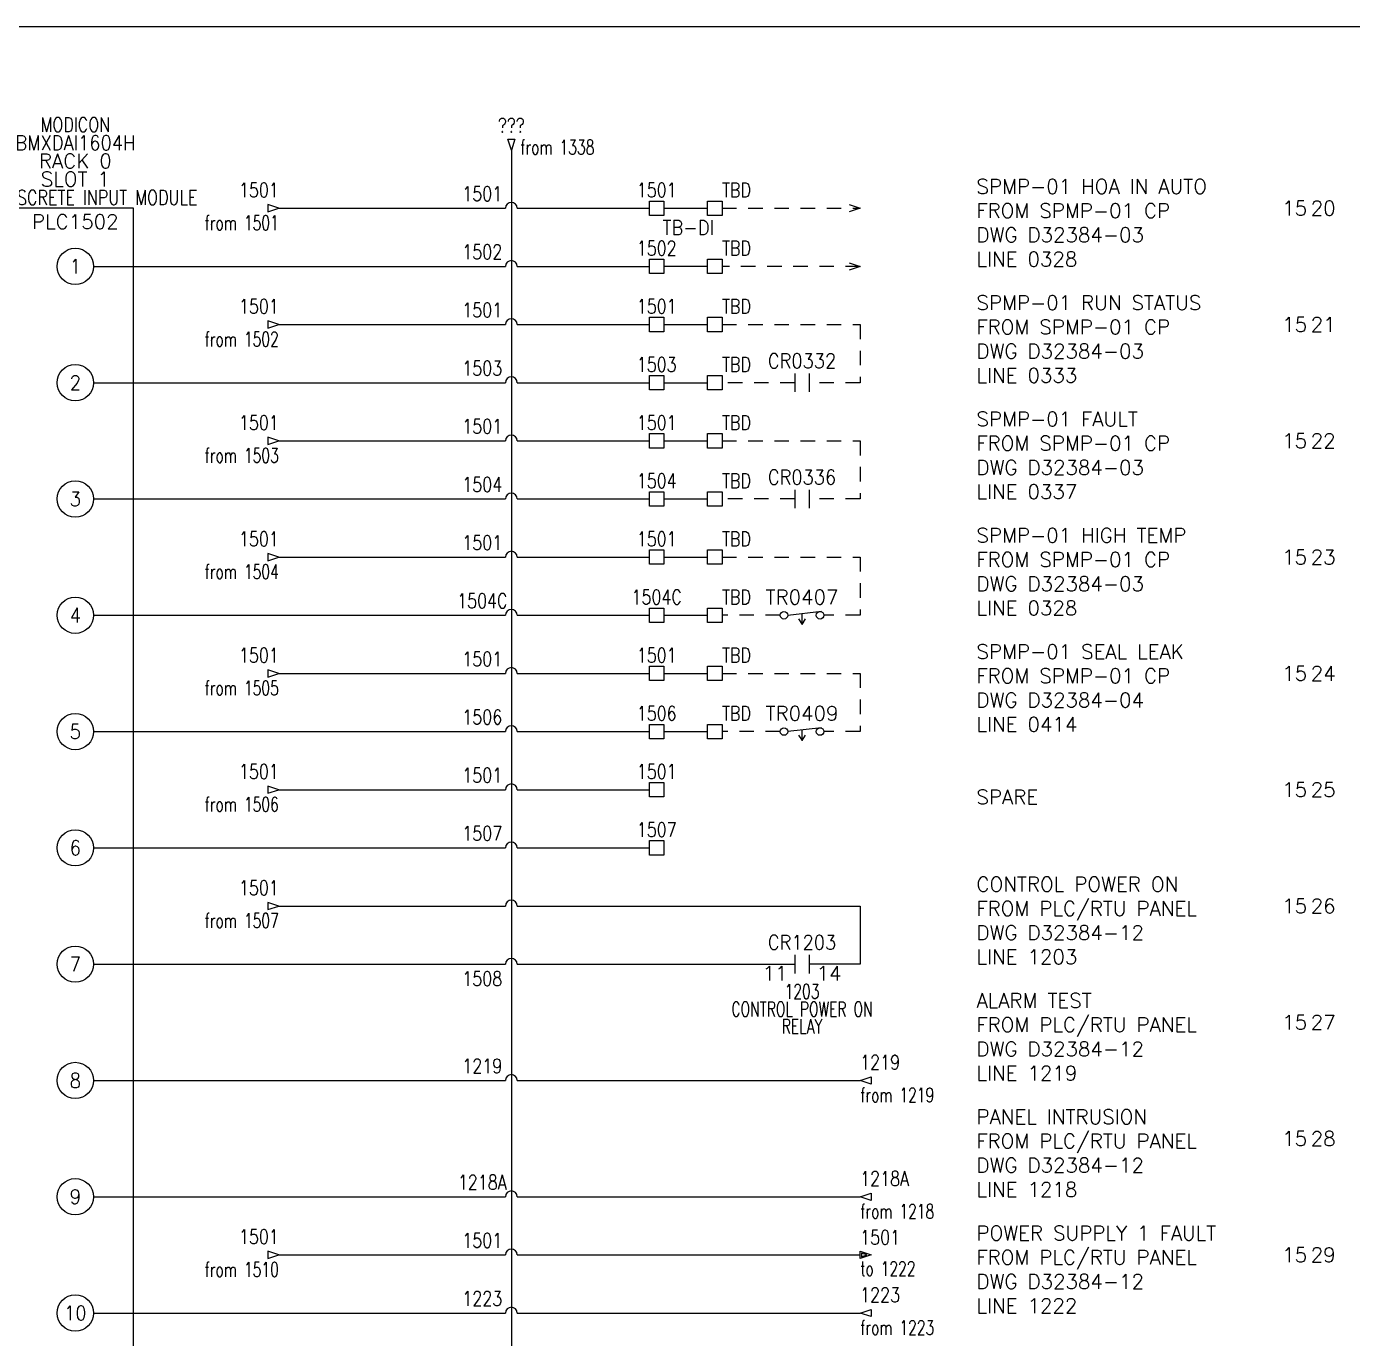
# Model space of a CAD drawing. Header units: inches. Extents: x 0 to 33.9, y 0 to 22.6.
# Drawn here: x 5.83 to 17.23, y 11.28 to 22.56 of the extents above; entities that cross this region are included whole.
import ezdxf
from ezdxf.enums import TextEntityAlignment as Align

# ---------------------------------------------------------------- set-up
doc = ezdxf.new("R2010")
doc.units = ezdxf.units.IN
doc.header["$MEASUREMENT"] = 0
doc.linetypes.add('HIDDEN2', pattern=[0.1875, 0.125, -0.0625])
for name, color, linetype in [('DESC', 150, 'Continuous'), ('DESCCHILD', 20, 'Continuous'), ('MISC', 7, 'Continuous'), ('SYMS', 7, 'Continuous'), ('TAGS', 150, 'Continuous'), ('TERMS', 123, 'Continuous'), ('WIRENO', 72, 'Continuous'), ('WIREREF', 52, 'Continuous'), ('WIREREF_DEST', 52, 'Continuous'), ('WIRES', 7, 'Continuous'), ('XREF', 7, 'Continuous'), ('XREFCHILD', 134, 'Continuous')]:
    doc.layers.add(name, color=color, linetype=linetype)
doc.layers.add('VIEWPORTS', color=10, linetype='Continuous', plot=False)
doc.styles.get("Standard").update_dxf_attribs({"font": 'romans.shx'})
doc.styles.add('WD', font='romans.shx')

# ---------------------------------------------------------------- blocks, each defined once
blk = doc.blocks.new('WD_MLRH6')
at = {"style": 'WD'}
blk.add_attdef('SHEET', text='', height=0.125, dxfattribs=at).set_placement((-0.656, 0), align=Align.MIDDLE_RIGHT)
blk.add_attdef('RUNGFIRST', text='', height=0.125, dxfattribs=at).set_placement((-0.625, 0), align=Align.MIDDLE_LEFT)
at = {"style": 'WD', "flags": 1}
for tag, p in [('RUNGHORV', (-0.25, -0.127)), ('RUNGDIST', (-0.25, -0.2)), ('RUNGCNT', (-0.25, -0.237)), ('RUNGINC', (-0.25, -0.163)), ('WIRE-START', (-0.25, -0.356)), ('WIREMODE', (-0.25, -0.281)), ('WIREFMT', (-0.25, -0.321)), ('WIRE-GSUF', (-0.25, -0.396)), ('PH3SPACE', (-0.25, -0.437))]:
    blk.add_attdef(tag, text='', height=0.025, dxfattribs=at).set_placement(p, align=Align.RIGHT)
blk = doc.blocks.new('HA1D2')
blk.add_lwpolyline([(0, 0.094), (0.031, 0.094), (0, 0), (-0.031, 0.094), (0, 0.094)])
at = {"style": 'WD', "width": 0.8, "flags": 8}
blk.add_attdef('WIRENO', text='', height=0.125, dxfattribs=at).set_placement((0, 0.15), align=Align.CENTER)
at = {"style": 'WD', "flags": 1}
for tag, p in [('X8TERM01', (0, 0)), ('SIGCODE', (0.026, 0.066))]:
    blk.add_attdef(tag, p, '', height=0.01, dxfattribs=at)
at = {"style": 'WD', "width": 0.7}
for tag, p in [('XREF', (0.077, -0.037)), ('DESC1', (0.077, -0.206))]:
    blk.add_attdef(tag, p, '', height=0.125, dxfattribs=at)
blk = doc.blocks.new('PLCIO_56A0')
at = {"layer": 'SYMS'}
for p, q in [((0.5, 0.5), (-0.5, 0.5)), ((0.5, -17.375), (0.5, 0.5))]:
    blk.add_line(p, q, dxfattribs=at)
for centre in [(0, 0), (0, -1), (0, -2), (0, -3), (0, -4), (0, -5), (0, -6), (0, -7), (0, -8), (0, -9)]:
    blk.add_circle(centre, 0.156, dxfattribs=at)
at = {"layer": 'SYMS', "style": 'WD'}
for tag, width, p in [('INST', 0.8, (0, 1.482)), ('LOC', 0.8, (0, 1.312)), ('MFG', 0.8, (0, 1.156)), ('CAT', 0.9, (0, 1)), ('DESC', 0.8, (0, 0.53))]:
    blk.add_attdef(tag, text='', height=0.125, dxfattribs=dict(at, width=width)).set_placement(p, align=Align.CENTER)
at = {"layer": 'SYMS', "linetype": 'Continuous', "style": 'WD', "flags": 9}
blk.add_attdef('ASSYCODE', text='', height=0.01, dxfattribs=at).set_placement((0.23, 1.071), align=Align.CENTER)
at = {"layer": 'SYMS', "style": 'WD'}
for tag, p in [('LINE1', (0, 0.844)), ('LINE2', (0, 0.688)), ('TAG', (0, 0.322))]:
    blk.add_attdef(tag, text='', height=0.125, dxfattribs=at).set_placement(p, align=Align.CENTER)
at = {"layer": 'SYMS', "style": 'WD', "width": 0.9}
for tag, p in [('TERM01', (0, 0)), ('TERM02', (0, -1)), ('TERM03', (0, -2)), ('TERM04', (0, -3)), ('TERM05', (0, -4)), ('TERM06', (0, -5)), ('TERM07', (0, -6)), ('TERM08', (0, -7)), ('TERM09', (0, -8)), ('TERM10', (0, -9)), ('TERM11', (0, -10)), ('TERM12', (0, -11)), ('TERM13', (0, -12)), ('TERM14', (0, -13)), ('TERM15', (0, -14)), ('TERM16', (0, -15)), ('TERM17L', (-0.203, -16)), ('TERM17R', (0.203, -16)), ('TERM18L', (-0.203, -17)), ('TERM18R', (0.203, -17))]:
    blk.add_attdef(tag, text='', height=0.125, dxfattribs=at).set_placement(p, align=Align.MIDDLE_CENTER)
at = {"layer": 'SYMS', "style": 'WD', "flags": 1}
for tag, p in [('X1TERM01', (0.156, 0)), ('X1TERM02', (0.156, -1)), ('X1TERM03', (0.156, -2)), ('X1TERM04', (0.156, -3)), ('X1TERM05', (0.156, -4)), ('X1TERM06', (0.156, -5)), ('X1TERM07', (0.156, -6)), ('X1TERM08', (0.156, -7)), ('X1TERM09', (0.156, -8)), ('X1TERM10', (0.156, -9)), ('X1TERM11', (0.156, -10)), ('X1TERM12', (0.156, -11)), ('X1TERM13', (0.156, -12)), ('X1TERM14', (0.156, -13)), ('X1TERM15', (0.156, -14)), ('X1TERM16', (0.156, -15)), ('X4TERM17L', (-0.359, -16)), ('X1TERM17R', (0.359, -16)), ('X4TERM18L', (-0.359, -17)), ('X1TERM18R', (0.359, -17))]:
    blk.add_attdef(tag, p, '', height=0.01, dxfattribs=at)
at = {"layer": 'SYMS', "style": 'WD', "width": 0.9}
for tag, p in [('TERMDESC01', (0.625, -0.062)), ('TERMDESC17R', (0.625, -16.062)), ('TERMDESC18R', (0.625, -17.062))]:
    blk.add_attdef(tag, text='', height=0.125, dxfattribs=at).set_placement(p, align=Align.TOP_LEFT)
for tag, p in [('TERMDESC02', (-0.625, -1.062)), ('TERMDESC03', (-0.625, -2.062)), ('TERMDESC04', (-0.625, -3.062)), ('TERMDESC05', (-0.625, -4.062)), ('TERMDESC06', (-0.625, -5.062)), ('TERMDESC07', (-0.625, -6.062)), ('TERMDESC08', (-0.625, -7.062)), ('TERMDESC09', (-0.625, -8.062)), ('TERMDESC10', (-0.625, -9.062)), ('TERMDESC11', (-0.625, -10.062)), ('TERMDESC12', (-0.625, -11.062)), ('TERMDESC13', (-0.625, -12.062)), ('TERMDESC14', (-0.625, -13.062)), ('TERMDESC15', (-0.625, -14.062)), ('TERMDESC16', (-0.625, -15.062)), ('TERMDESC17L', (-0.625, -16.062)), ('TERMDESC18L', (-0.625, -17.062))]:
    blk.add_attdef(tag, text='', height=0.125, dxfattribs=at).set_placement(p, align=Align.TOP_RIGHT)
blk = doc.blocks.new('HT0W01')
for p, q in [((-0.062, 0.062), (0.062, 0.062)), ((-0.062, -0.062), (-0.062, 0.062)), ((0.062, 0.062), (0.062, -0.062)), ((0.062, -0.062), (-0.062, -0.062))]:
    blk.add_line(p, q)
at = {"style": 'WD'}
for tag, p, width in [('INST', (0.062, 0.42), 0.7), ('LOC', (0.062, 0.25), 0.7), ('DESC1', (0.05, -0.385), 0.8)]:
    blk.add_attdef(tag, p, '', height=0.125, dxfattribs=dict(at, width=width))
at = {"linetype": 'Continuous', "style": 'WD', "width": 0.8, "flags": 8}
blk.add_attdef('WIRENO', text='', height=0.125, dxfattribs=at).set_placement((0, 0.094), align=Align.CENTER)
at = {"style": 'WD', "flags": 1}
for tag, p, height in [('X4TERM01', (-0.062, 0), 0.0125), ('X4TERMDESC01', (-0.055, -0.023), 0.025), ('X2TERMDESC01', (-0.006, 0.029), 0.025), ('STRIPSEQ', (0, 0), 0.00125), ('X2TERM01', (0, 0.062), 0.0125), ('X1TERMDESC01', (0.039, 0.007), 0.025), ('X1TERM01', (0.062, 0), 0.0125), ('LINKTERM', (0, -0.002), 0.00125), ('X8TERM01', (0, -0.062), 0.0125), ('X8TERMDESC01', (0, -0.054), 0.025)]:
    blk.add_attdef(tag, p, '', height=height, dxfattribs=at)
at = {"linetype": 'Continuous', "style": 'WD'}
for tag, p, height, width, flags in [('TAGSTRIP', (0.05, -0.229), 0.125, 0.9, 8), ('CAT', (0.213, -0.406), 0.109, 0.8, 1), ('DESC2', (0.05, -0.541), 0.125, 0.8, 8), ('DESC3', (0.05, -0.698), 0.125, 0.8, 8)]:
    blk.add_attdef(tag, p, '', height=height, dxfattribs=dict(at, width=width, flags=flags))
at = {"linetype": 'Continuous', "style": 'WD', "width": 0.8, "flags": 1}
blk.add_attdef('MFG', text='', height=0.109, dxfattribs=at).set_placement((0.088, -0.406), align=Align.RIGHT)
at = {"style": 'WD', "width": 0.7, "flags": 1}
blk.add_attdef('ASSYCODE', (0.062, -0.281), '', height=0.01, dxfattribs=at)
blk = doc.blocks.new('HT1001')
for p, q in [((-0.062, 0.062), (0.062, 0.062)), ((-0.062, -0.062), (-0.062, 0.062)), ((0.062, 0.062), (0.062, -0.062)), ((0.062, -0.062), (-0.062, -0.062))]:
    blk.add_line(p, q)
at = {"style": 'WD'}
for tag, p, width in [('INST', (0.062, 0.42), 0.7), ('LOC', (0.062, 0.25), 0.7), ('DESC1', (0.05, -0.385), 0.8)]:
    blk.add_attdef(tag, p, '', height=0.125, dxfattribs=dict(at, width=width))
at = {"linetype": 'Continuous', "style": 'WD'}
for tag, p, height, width, flags in [('TERM01', (0.062, 0.094), 0.125, 0.8, 8), ('TAGSTRIP', (0.05, -0.229), 0.125, 0.9, 8), ('CAT', (0.213, -0.406), 0.109, 0.8, 1), ('DESC2', (0.05, -0.541), 0.125, 0.8, 8), ('DESC3', (0.05, -0.698), 0.125, 0.8, 8)]:
    blk.add_attdef(tag, p, '', height=height, dxfattribs=dict(at, width=width, flags=flags))
at = {"style": 'WD', "flags": 1}
for tag, p, height in [('X4TERM01', (-0.062, 0), 0.0125), ('X4TERMDESC01', (-0.055, -0.023), 0.025), ('X2TERMDESC01', (-0.006, 0.029), 0.025), ('STRIPSEQ', (0, 0), 0.00125), ('X2TERM01', (0, 0.062), 0.0125), ('X2PIN01', (0.033, 0.084), 0.0125), ('X1TERMDESC01', (0.039, 0.007), 0.025), ('X1TERM01', (0.062, 0), 0.0125), ('X1PIN01', (0.087, 0.016), 0.0125), ('X4PIN01', (-0.114, -0.038), 0.0125), ('LINKTERM', (0, -0.002), 0.00125), ('X8TERM01', (0, -0.062), 0.0125), ('X8TERMDESC01', (0, -0.054), 0.025), ('X8PIN01', (0.026, -0.096), 0.0125)]:
    blk.add_attdef(tag, p, '', height=height, dxfattribs=at)
at = {"linetype": 'Continuous', "style": 'WD', "width": 0.8, "flags": 1}
blk.add_attdef('MFG', text='', height=0.109, dxfattribs=at).set_placement((0.088, -0.406), align=Align.RIGHT)
at = {"style": 'WD', "width": 0.7, "flags": 1}
blk.add_attdef('ASSYCODE', (0.062, -0.281), '', height=0.01, dxfattribs=at)
blk = doc.blocks.new('HA1X1')
for p, q in [((-0.09375, 0.03125), (0, 0)), ((0, 0), (-0.09375, -0.03125))]:
    blk.add_line(p, q)
at = {"style": 'WD', "width": 0.9}
blk.add_attdef('DESC1', (0.1, 0.0406), '', height=0.125, dxfattribs=at)
at = {"style": 'WD', "flags": 1}
blk.add_attdef('X4TERM01', (0, 0), '', height=0.01, dxfattribs=at)
at = {"style": 'WD', "width": 0.9}
blk.add_attdef('DESC2', text='', height=0.125, dxfattribs=at).set_placement((0.1, -0.025), align=Align.TOP_LEFT)
blk = doc.blocks.new('HCR21')
at = {"linetype": 'Continuous'}
for p, q in [((-0.062, 0.08), (-0.062, -0.08)), ((0.062, 0.08), (0.062, -0.08))]:
    blk.add_line(p, q, dxfattribs=at)
at = {"style": 'WD'}
for tag, width, p in [('INST', 0.7, (0, 0.451)), ('LOC', 0.7, (0, 0.281)), ('TAG2', 0.9, (0, 0.125)), ('XREF', 0.7, (0, -0.297)), ('DESC1', 0.7, (0, -0.449)), ('DESC2', 0.7, (0, -0.597)), ('DESC3', 0.7, (0, -0.744))]:
    blk.add_attdef(tag, text='', height=0.125, dxfattribs=dict(at, width=width)).set_placement(p, align=Align.CENTER)
for tag, p in [('X2LINK', (0, 0.125)), ('X8LINK', (0, -0.125))]:
    blk.add_attdef(tag, p, '', height=0.01, dxfattribs=at)
for tag, p, height, flags in [('X4TERM01', (-0.062, 0), 0.0125, 1), ('X1TERM02', (0.062, 0), 0.0125, 1), ('FAMILY', (0.097, 0.053), 0.01, 9), ('CONTACT', (0.097, 0.036), 0.01, 1)]:
    blk.add_attdef(tag, p, '', height=height, dxfattribs=dict(at, flags=flags))
at = {"linetype": 'Continuous', "style": 'WD', "flags": 8}
blk.add_attdef('TERM01', text='', height=0.125, dxfattribs=at).set_placement((-0.125, -0.016), align=Align.TOP_RIGHT)
blk.add_attdef('TERM02', text='', height=0.125, dxfattribs=at).set_placement((0.125, -0.016), align=Align.TOP_LEFT)
blk = doc.blocks.new('HTD22F')
at = {"linetype": 'Continuous'}
blk.add_line((-0.123, 0.002), (0.168, 0.035), dxfattribs=at)
for p, q in [((0, -0.079), (0, 0.016)), ((-0.031, -0.031), (0, -0.078)), ((0, -0.078), (0.031, -0.031))]:
    blk.add_line(p, q)
for centre in [(-0.155, 0), (0.155, 0)]:
    blk.add_circle(centre, 0.0322)
at = {"style": 'WD', "width": 0.7}
for tag, p in [('INST', (0, 0.42)), ('LOC', (0, 0.25)), ('XREF', (0, -0.236)), ('DESC1', (0, -0.393)), ('DESC2', (0, -0.549)), ('DESC3', (0, -0.705))]:
    blk.add_attdef(tag, text='', height=0.125, dxfattribs=at).set_placement(p, align=Align.CENTER)
at = {"style": 'WD'}
blk.add_attdef('TAG2', text='', height=0.125, dxfattribs=at).set_placement((0, 0.094), align=Align.CENTER)
for tag, p, height, flags in [('X4TERM01', (-0.188, 0), 0.0125, 1), ('FAMILY', (0.038, 0.037), 0.01, 9), ('CONTACT', (0.038, 0.02), 0.01, 1), ('X1TERM02', (0.188, 0), 0.0125, 1)]:
    blk.add_attdef(tag, p, '', height=height, dxfattribs=dict(at, flags=flags))
at = {"linetype": 'Continuous', "style": 'WD', "flags": 8}
blk.add_attdef('TERM01', text='', height=0.125, dxfattribs=at).set_placement((-0.25, -0.031), align=Align.TOP_RIGHT)
blk.add_attdef('TERM02', text='', height=0.125, dxfattribs=at).set_placement((0.25, -0.031), align=Align.TOP_LEFT)
blk = doc.blocks.new('HA1D1')
blk.add_lwpolyline([(0.094, 0), (0.094, -0.031), (0, 0), (0.094, 0.031), (0.094, 0)])
at = {"style": 'WD', "width": 0.8, "flags": 8}
blk.add_attdef('WIRENO', (0, 0.094), '', height=0.125, dxfattribs=at)
at = {"style": 'WD', "flags": 1}
for tag, p in [('SIGCODE', (-0.02, 0.047)), ('X4TERM01', (0, 0))]:
    blk.add_attdef(tag, p, '', height=0.01, dxfattribs=at)
at = {"style": 'WD', "width": 0.7}
for tag, p in [('XREF', (0, -0.188)), ('DESC1', (0, -0.375))]:
    blk.add_attdef(tag, p, '', height=0.125, dxfattribs=at)
blk = doc.blocks.new('HA1S1')
for points in [[(0, 0), (0, 0.031), (0.094, 0), (0, -0.031), (0, 0)], [(0.011, 0.016), (0.011, -0.016), (0.058, 0), (0.011, 0.016)]]:
    blk.add_lwpolyline(points)
at = {"style": 'WD', "width": 0.8, "flags": 8}
blk.add_attdef('WIRENO', (0, 0.087), '', height=0.125, dxfattribs=at)
at = {"style": 'WD', "flags": 1}
for tag, p in [('SIGCODE', (-0.02, 0.047)), ('X4TERM01', (0, 0))]:
    blk.add_attdef(tag, p, '', height=0.01, dxfattribs=at)
at = {"style": 'WD', "width": 0.7}
for tag, p in [('XREF', (0, -0.181)), ('DESC1', (0, -0.356))]:
    blk.add_attdef(tag, p, '', height=0.125, dxfattribs=at)
blk = doc.blocks.new('HA1D3')
blk.add_lwpolyline([(-0.094, 0), (-0.094, -0.031), (0, 0), (-0.094, 0.031), (-0.094, 0)])
at = {"style": 'WD', "width": 0.8, "flags": 8}
blk.add_attdef('WIRENO', text='', height=0.125, dxfattribs=at).set_placement((0, 0.094), align=Align.RIGHT)
at = {"style": 'WD', "flags": 1}
blk.add_attdef('SIGCODE', text='', height=0.01, dxfattribs=at).set_placement((-0.02, 0.047), align=Align.RIGHT)
blk.add_attdef('X1TERM01', (0, 0), '', height=0.01, dxfattribs=at)
at = {"style": 'WD', "width": 0.7}
for tag, p in [('XREF', (0, -0.188)), ('DESC1', (0, -0.375))]:
    blk.add_attdef(tag, text='', height=0.125, dxfattribs=at).set_placement(p, align=Align.RIGHT)
blk = doc.blocks.new('WD_WNH')
at = {"linetype": 'Continuous', "style": 'WD', "width": 0.8}
blk.add_attdef('WIRENO', text='', height=0.125, dxfattribs=at).set_placement((0, 0.062), align=Align.CENTER)
at = {"style": 'WD', "flags": 1}
for tag, p in [('W01USER', (0, 0.078)), ('W02USER', (0, 0.07)), ('W03USER', (0, 0.062)), ('W04USER', (0, 0.055)), ('W05USER', (0, 0.047)), ('W06USER', (0, 0.039)), ('W07USER', (0, 0.031)), ('W08USER', (0, 0.023)), ('W09USER', (0, 0.016)), ('W10USER', (0, 0.008))]:
    blk.add_attdef(tag, text='', height=0.005, dxfattribs=at).set_placement(p, align=Align.CENTER)

msp = doc.modelspace()

# ---------------------------------------------------------------- linework, layer by layer
at = {"layer": 'VIEWPORTS'}
msp.add_lwpolyline([(0.025, 22.562), (33.888, 22.562), (33.888, 0.025), (0.025, 0.025)], close=True, dxfattribs=at)
at = {"layer": 'WIRES'}
for p, q in [((10, 21.5), (10, 2.5)), ((8, 21), (9.594, 21)), ((9.594, 21), (9.95, 21)), ((10.05, 21), (11.188, 21)), ((11.312, 21), (11.688, 21)), ((6.406, 20.5), (8.797, 20.5)), ((8.797, 20.5), (9.95, 20.5)), ((10.05, 20.5), (11.188, 20.5)), ((11.688, 20.5), (11.312, 20.5)), ((8, 20), (9.95, 20)), ((10.05, 20), (11.188, 20)), ((11.312, 20), (11.688, 20)), ((6.406, 19.5), (9.047, 19.5)), ((9.047, 19.5), (9.95, 19.5)), ((10.05, 19.5), (11.188, 19.5)), ((11.312, 19.5), (11.688, 19.5)), ((8, 19), (9.95, 19)), ((10.05, 19), (11.188, 19)), ((11.312, 19), (11.688, 19)), ((6.406, 18.5), (9.95, 18.5)), ((10.05, 18.5), (11.188, 18.5)), ((11.312, 18.5), (11.688, 18.5)), ((8, 18), (9.95, 18)), ((10.05, 18), (11.188, 18)), ((11.312, 18), (11.688, 18)), ((6.406, 17.5), (9.95, 17.5)), ((10.05, 17.5), (11.188, 17.5)), ((11.312, 17.5), (11.688, 17.5)), ((8, 17), (9.95, 17)), ((10.05, 17), (11.188, 17)), ((11.312, 17), (11.688, 17)), ((6.406, 16.5), (9.95, 16.5)), ((10.05, 16.5), (11.188, 16.5)), ((11.312, 16.5), (11.688, 16.5)), ((8, 16), (9.95, 16)), ((10.05, 16), (11.188, 16)), ((6.406, 15.5), (9.95, 15.5)), ((10.05, 15.5), (11.188, 15.5)), ((8, 15), (9.95, 15)), ((10.05, 15), (13, 15)), ((13, 15), (13, 14.5)), ((6.406, 14.5), (9.95, 14.5)), ((10.05, 14.5), (12.438, 14.5)), ((13, 14.5), (12.562, 14.5)), ((6.406, 13.5), (9.95, 13.5)), ((10.05, 13.5), (13, 13.5)), ((6.406, 12.5), (9.95, 12.5)), ((10.05, 12.5), (13, 12.5)), ((8, 12), (9.95, 12)), ((10.05, 12), (13, 12)), ((6.406, 11.5), (9.95, 11.5)), ((10.05, 11.5), (13, 11.5))]:
    msp.add_line(p, q, dxfattribs=at)
at = {"layer": 'WIRES', "linetype": 'HIDDEN2'}
for p, q in [((11.812, 21), (13, 21)), ((13, 20.5), (11.812, 20.5)), ((11.812, 20), (13, 20)), ((13, 20), (13, 19.5)), ((12.438, 19.5), (11.812, 19.5)), ((13, 19.5), (12.562, 19.5)), ((11.812, 19), (13, 19)), ((13, 19), (13, 18.5)), ((12.438, 18.5), (11.812, 18.5)), ((13, 18.5), (12.562, 18.5)), ((11.812, 18), (13, 18)), ((13, 18), (13, 17.5)), ((12.312, 17.5), (11.812, 17.5)), ((13, 17.5), (12.688, 17.5)), ((11.812, 17), (13, 17)), ((13, 17), (13, 16.5)), ((12.312, 16.5), (11.812, 16.5)), ((13, 16.5), (12.688, 16.5))]:
    msp.add_line(p, q, dxfattribs=at)
at = {"layer": 'WIRES'}
for centre in [(10, 21), (10, 20.5), (10, 20), (10, 19.5), (10, 19), (10, 18.5), (10, 18), (10, 17.5), (10, 17), (10, 16.5), (10, 16), (10, 15.5), (10, 15), (10, 14.5), (10, 13.5), (10, 12.5), (10, 12), (10, 11.5)]:
    msp.add_arc(centre, 0.05, 0, 180, dxfattribs=at)

# ---------------------------------------------------------------- block references
msp.add_blockref('WD_MLRH6', (17.5, 21)).add_auto_attribs({'RUNGFIRST': '20', 'SHEET': '15'})
at = {"layer": 'SYMS'}
ref = msp.add_blockref('PLCIO_56A0', (6.25, 20.5), dxfattribs=at)
ref.add_attrib('TERM01', '1', dxfattribs={"layer": 'TERMS', "height": 0.125, "style": 'WD', "width": 0.9}).set_placement((6.25, 20.5), align=Align.MIDDLE_CENTER)
ref.add_attrib('CAT', 'BMXDAI1604H', dxfattribs={"layer": 'MISC', "height": 0.125, "style": 'WD', "width": 0.9}).set_placement((6.25, 21.5), align=Align.CENTER)
ref.add_attrib('TAG', 'PLC1502', dxfattribs={"layer": 'TAGS', "height": 0.125, "style": 'WD'}).set_placement((6.25, 20.822), align=Align.CENTER)
ref.add_attrib('LINE1', 'RACK 0', dxfattribs={"layer": 'MISC', "height": 0.125, "style": 'WD'}).set_placement((6.25, 21.344), align=Align.CENTER)
ref.add_attrib('DESC', '16CH DISCRETE INPUT MODULE', dxfattribs={"layer": 'DESC', "height": 0.125, "style": 'WD', "width": 0.8}).set_placement((6.25, 21.03), align=Align.CENTER)
ref.add_attrib('LINE2', 'SLOT 1', dxfattribs={"layer": 'MISC', "height": 0.125, "style": 'WD'}).set_placement((6.25, 21.188), align=Align.CENTER)
ref.add_attrib('MFG', 'MODICON', dxfattribs={"layer": 'MISC', "height": 0.125, "style": 'WD', "width": 0.8}).set_placement((6.25, 21.656), align=Align.CENTER)
ref.add_attrib('TERM02', '2', dxfattribs={"layer": 'TERMS', "height": 0.125, "style": 'WD', "width": 0.9}).set_placement((6.25, 19.5), align=Align.MIDDLE_CENTER)
ref.add_attrib('TERM03', '3', dxfattribs={"layer": 'TERMS', "height": 0.125, "style": 'WD', "width": 0.9}).set_placement((6.25, 18.5), align=Align.MIDDLE_CENTER)
ref.add_attrib('TERM04', '4', dxfattribs={"layer": 'TERMS', "height": 0.125, "style": 'WD', "width": 0.9}).set_placement((6.25, 17.5), align=Align.MIDDLE_CENTER)
ref.add_attrib('TERM05', '5', dxfattribs={"layer": 'TERMS', "height": 0.125, "style": 'WD', "width": 0.9}).set_placement((6.25, 16.5), align=Align.MIDDLE_CENTER)
ref.add_attrib('TERM06', '6', dxfattribs={"layer": 'TERMS', "height": 0.125, "style": 'WD', "width": 0.9}).set_placement((6.25, 15.5), align=Align.MIDDLE_CENTER)
ref.add_attrib('TERM07', '7', dxfattribs={"layer": 'TERMS', "height": 0.125, "style": 'WD', "width": 0.9}).set_placement((6.25, 14.5), align=Align.MIDDLE_CENTER)
ref.add_attrib('TERM08', '8', dxfattribs={"layer": 'TERMS', "height": 0.125, "style": 'WD', "width": 0.9}).set_placement((6.25, 13.5), align=Align.MIDDLE_CENTER)
ref.add_attrib('TERM09', '9', dxfattribs={"layer": 'TERMS', "height": 0.125, "style": 'WD', "width": 0.9}).set_placement((6.25, 12.5), align=Align.MIDDLE_CENTER)
ref.add_attrib('TERM10', '10', dxfattribs={"layer": 'TERMS', "height": 0.125, "style": 'WD', "width": 0.9}).set_placement((6.25, 11.5), align=Align.MIDDLE_CENTER)
ref = msp.add_blockref('HA1D2', (10, 21.5), dxfattribs=at)
ref.add_attrib('WIRENO', '???', dxfattribs={"layer": 'WIREREF_DEST', "height": 0.125, "style": 'WD', "width": 0.8, "flags": 8}).set_placement((10, 21.65), align=Align.CENTER)
ref.add_attrib('XREF', 'from 1338', (10.077, 21.463), dxfattribs={"layer": 'XREF', "height": 0.125, "style": 'WD', "width": 0.7})
ref = msp.add_blockref('HA1D3', (8, 21), dxfattribs=at)
ref.add_attrib('WIRENO', '1501', dxfattribs={"layer": 'WIREREF_DEST', "height": 0.125, "style": 'WD', "width": 0.8, "flags": 8}).set_placement((8, 21.094), align=Align.RIGHT)
ref.add_attrib('XREF', 'from 1501', dxfattribs={"layer": 'XREF', "height": 0.125, "style": 'WD', "width": 0.7}).set_placement((8, 20.812), align=Align.RIGHT)
ref = msp.add_blockref('HT0W01', (11.25, 21), dxfattribs=at)
ref.add_attrib('WIRENO', '1501', dxfattribs={"layer": 'WIREREF', "linetype": 'Continuous', "height": 0.125, "style": 'WD', "width": 0.8, "flags": 8}).set_placement((11.25, 21.094), align=Align.CENTER)
ref.add_attrib('TAGSTRIP', 'TB-DI', (11.3, 20.771), dxfattribs={"layer": 'TAGS', "linetype": 'Continuous', "height": 0.125, "style": 'WD', "width": 0.9, "flags": 8})
ref = msp.add_blockref('HT1001', (11.75, 21), dxfattribs=at)
ref.add_attrib('TERM01', 'TBD', (11.812, 21.094), dxfattribs={"layer": 'TERMS', "linetype": 'Continuous', "height": 0.125, "style": 'WD', "width": 0.8, "flags": 8})
for p in [(13, 21), (13, 20.5)]:
    msp.add_blockref('HA1X1', p, dxfattribs=at)
ref = msp.add_blockref('HT0W01', (11.25, 20.5), dxfattribs=at)
ref.add_attrib('WIRENO', '1502', dxfattribs={"layer": 'WIREREF', "linetype": 'Continuous', "height": 0.125, "style": 'WD', "width": 0.8, "flags": 8}).set_placement((11.25, 20.594), align=Align.CENTER)
ref = msp.add_blockref('HT1001', (11.75, 20.5), dxfattribs=at)
ref.add_attrib('TERM01', 'TBD', (11.812, 20.594), dxfattribs={"layer": 'TERMS', "linetype": 'Continuous', "height": 0.125, "style": 'WD', "width": 0.8, "flags": 8})
ref = msp.add_blockref('HA1D3', (8, 20), dxfattribs=at)
ref.add_attrib('WIRENO', '1501', dxfattribs={"layer": 'WIREREF_DEST', "height": 0.125, "style": 'WD', "width": 0.8, "flags": 8}).set_placement((8, 20.094), align=Align.RIGHT)
ref.add_attrib('XREF', 'from 1502', dxfattribs={"layer": 'XREF', "height": 0.125, "style": 'WD', "width": 0.7}).set_placement((8, 19.812), align=Align.RIGHT)
ref = msp.add_blockref('HT0W01', (11.25, 20), dxfattribs=at)
ref.add_attrib('WIRENO', '1501', dxfattribs={"layer": 'WIREREF', "linetype": 'Continuous', "height": 0.125, "style": 'WD', "width": 0.8, "flags": 8}).set_placement((11.25, 20.094), align=Align.CENTER)
ref = msp.add_blockref('HT1001', (11.75, 20), dxfattribs=at)
ref.add_attrib('TERM01', 'TBD', (11.812, 20.094), dxfattribs={"layer": 'TERMS', "linetype": 'Continuous', "height": 0.125, "style": 'WD', "width": 0.8, "flags": 8})
ref = msp.add_blockref('HCR21', (12.5, 19.5), dxfattribs=at)
ref.add_attrib('TAG2', 'CR0332', dxfattribs={"layer": 'TAGS', "height": 0.125, "style": 'WD', "width": 0.9}).set_placement((12.5, 19.625), align=Align.CENTER)
ref = msp.add_blockref('HT0W01', (11.25, 19.5), dxfattribs=at)
ref.add_attrib('WIRENO', '1503', dxfattribs={"layer": 'WIREREF', "linetype": 'Continuous', "height": 0.125, "style": 'WD', "width": 0.8, "flags": 8}).set_placement((11.25, 19.594), align=Align.CENTER)
ref = msp.add_blockref('HT1001', (11.75, 19.5), dxfattribs=at)
ref.add_attrib('TERM01', 'TBD', (11.812, 19.594), dxfattribs={"layer": 'TERMS', "linetype": 'Continuous', "height": 0.125, "style": 'WD', "width": 0.8, "flags": 8})
ref = msp.add_blockref('HA1D3', (8, 19), dxfattribs=at)
ref.add_attrib('WIRENO', '1501', dxfattribs={"layer": 'WIREREF_DEST', "height": 0.125, "style": 'WD', "width": 0.8, "flags": 8}).set_placement((8, 19.094), align=Align.RIGHT)
ref.add_attrib('XREF', 'from 1503', dxfattribs={"layer": 'XREF', "height": 0.125, "style": 'WD', "width": 0.7}).set_placement((8, 18.812), align=Align.RIGHT)
ref = msp.add_blockref('HT0W01', (11.25, 19), dxfattribs=at)
ref.add_attrib('WIRENO', '1501', dxfattribs={"layer": 'WIREREF', "linetype": 'Continuous', "height": 0.125, "style": 'WD', "width": 0.8, "flags": 8}).set_placement((11.25, 19.094), align=Align.CENTER)
ref = msp.add_blockref('HT1001', (11.75, 19), dxfattribs=at)
ref.add_attrib('TERM01', 'TBD', (11.812, 19.094), dxfattribs={"layer": 'TERMS', "linetype": 'Continuous', "height": 0.125, "style": 'WD', "width": 0.8, "flags": 8})
ref = msp.add_blockref('HT0W01', (11.25, 18.5), dxfattribs=at)
ref.add_attrib('WIRENO', '1504', dxfattribs={"layer": 'WIREREF', "linetype": 'Continuous', "height": 0.125, "style": 'WD', "width": 0.8, "flags": 8}).set_placement((11.25, 18.594), align=Align.CENTER)
ref = msp.add_blockref('HT1001', (11.75, 18.5), dxfattribs=at)
ref.add_attrib('TERM01', 'TBD', (11.812, 18.594), dxfattribs={"layer": 'TERMS', "linetype": 'Continuous', "height": 0.125, "style": 'WD', "width": 0.8, "flags": 8})
ref = msp.add_blockref('HCR21', (12.5, 18.5), dxfattribs=at)
ref.add_attrib('TAG2', 'CR0336', dxfattribs={"layer": 'TAGS', "height": 0.125, "style": 'WD', "width": 0.9}).set_placement((12.5, 18.625), align=Align.CENTER)
ref = msp.add_blockref('HA1D3', (8, 18), dxfattribs=at)
ref.add_attrib('WIRENO', '1501', dxfattribs={"layer": 'WIREREF_DEST', "height": 0.125, "style": 'WD', "width": 0.8, "flags": 8}).set_placement((8, 18.094), align=Align.RIGHT)
ref.add_attrib('XREF', 'from 1504', dxfattribs={"layer": 'XREF', "height": 0.125, "style": 'WD', "width": 0.7}).set_placement((8, 17.812), align=Align.RIGHT)
ref = msp.add_blockref('HT0W01', (11.25, 18), dxfattribs=at)
ref.add_attrib('WIRENO', '1501', dxfattribs={"layer": 'WIREREF', "linetype": 'Continuous', "height": 0.125, "style": 'WD', "width": 0.8, "flags": 8}).set_placement((11.25, 18.094), align=Align.CENTER)
ref = msp.add_blockref('HT1001', (11.75, 18), dxfattribs=at)
ref.add_attrib('TERM01', 'TBD', (11.812, 18.094), dxfattribs={"layer": 'TERMS', "linetype": 'Continuous', "height": 0.125, "style": 'WD', "width": 0.8, "flags": 8})
ref = msp.add_blockref('HT0W01', (11.25, 17.5), dxfattribs=at)
ref.add_attrib('WIRENO', '1504C', dxfattribs={"layer": 'WIREREF', "linetype": 'Continuous', "height": 0.125, "style": 'WD', "width": 0.8, "flags": 8}).set_placement((11.25, 17.594), align=Align.CENTER)
ref = msp.add_blockref('HT1001', (11.75, 17.5), dxfattribs=at)
ref.add_attrib('TERM01', 'TBD', (11.812, 17.594), dxfattribs={"layer": 'TERMS', "linetype": 'Continuous', "height": 0.125, "style": 'WD', "width": 0.8, "flags": 8})
ref = msp.add_blockref('HTD22F', (12.5, 17.5), dxfattribs=at)
ref.add_attrib('TAG2', 'TR0407', dxfattribs={"layer": 'TAGS', "height": 0.125, "style": 'WD'}).set_placement((12.5, 17.594), align=Align.CENTER)
ref = msp.add_blockref('HA1D3', (8, 17), dxfattribs=at)
ref.add_attrib('WIRENO', '1501', dxfattribs={"layer": 'WIREREF_DEST', "height": 0.125, "style": 'WD', "width": 0.8, "flags": 8}).set_placement((8, 17.094), align=Align.RIGHT)
ref.add_attrib('XREF', 'from 1505', dxfattribs={"layer": 'XREF', "height": 0.125, "style": 'WD', "width": 0.7}).set_placement((8, 16.812), align=Align.RIGHT)
ref = msp.add_blockref('HT0W01', (11.25, 17), dxfattribs=at)
ref.add_attrib('WIRENO', '1501', dxfattribs={"layer": 'WIREREF', "linetype": 'Continuous', "height": 0.125, "style": 'WD', "width": 0.8, "flags": 8}).set_placement((11.25, 17.094), align=Align.CENTER)
ref = msp.add_blockref('HT1001', (11.75, 17), dxfattribs=at)
ref.add_attrib('TERM01', 'TBD', (11.812, 17.094), dxfattribs={"layer": 'TERMS', "linetype": 'Continuous', "height": 0.125, "style": 'WD', "width": 0.8, "flags": 8})
ref = msp.add_blockref('HT0W01', (11.25, 16.5), dxfattribs=at)
ref.add_attrib('WIRENO', '1506', dxfattribs={"layer": 'WIREREF', "linetype": 'Continuous', "height": 0.125, "style": 'WD', "width": 0.8, "flags": 8}).set_placement((11.25, 16.594), align=Align.CENTER)
ref = msp.add_blockref('HT1001', (11.75, 16.5), dxfattribs=at)
ref.add_attrib('TERM01', 'TBD', (11.812, 16.594), dxfattribs={"layer": 'TERMS', "linetype": 'Continuous', "height": 0.125, "style": 'WD', "width": 0.8, "flags": 8})
ref = msp.add_blockref('HTD22F', (12.5, 16.5), dxfattribs=at)
ref.add_attrib('TAG2', 'TR0409', dxfattribs={"layer": 'TAGS', "height": 0.125, "style": 'WD'}).set_placement((12.5, 16.594), align=Align.CENTER)
ref = msp.add_blockref('HA1D3', (8, 16), dxfattribs=at)
ref.add_attrib('WIRENO', '1501', dxfattribs={"layer": 'WIREREF_DEST', "height": 0.125, "style": 'WD', "width": 0.8, "flags": 8}).set_placement((8, 16.094), align=Align.RIGHT)
ref.add_attrib('XREF', 'from 1506', dxfattribs={"layer": 'XREF', "height": 0.125, "style": 'WD', "width": 0.7}).set_placement((8, 15.812), align=Align.RIGHT)
ref = msp.add_blockref('HT0W01', (11.25, 16), dxfattribs=at)
ref.add_attrib('WIRENO', '1501', dxfattribs={"layer": 'WIREREF', "linetype": 'Continuous', "height": 0.125, "style": 'WD', "width": 0.8, "flags": 8}).set_placement((11.25, 16.094), align=Align.CENTER)
ref = msp.add_blockref('HT0W01', (11.25, 15.5), dxfattribs=at)
ref.add_attrib('WIRENO', '1507', dxfattribs={"layer": 'WIREREF', "linetype": 'Continuous', "height": 0.125, "style": 'WD', "width": 0.8, "flags": 8}).set_placement((11.25, 15.594), align=Align.CENTER)
ref = msp.add_blockref('HA1D3', (8, 15), dxfattribs=at)
ref.add_attrib('WIRENO', '1501', dxfattribs={"layer": 'WIREREF_DEST', "height": 0.125, "style": 'WD', "width": 0.8, "flags": 8}).set_placement((8, 15.094), align=Align.RIGHT)
ref.add_attrib('XREF', 'from 1507', dxfattribs={"layer": 'XREF', "height": 0.125, "style": 'WD', "width": 0.7}).set_placement((8, 14.812), align=Align.RIGHT)
ref = msp.add_blockref('HCR21', (12.5, 14.5), dxfattribs=at)
ref.add_attrib('TERM02', '14', dxfattribs={"layer": 'TERMS', "linetype": 'Continuous', "height": 0.125, "style": 'WD', "flags": 8}).set_placement((12.625, 14.484), align=Align.TOP_LEFT)
ref.add_attrib('TERM01', '11', dxfattribs={"layer": 'TERMS', "linetype": 'Continuous', "height": 0.125, "style": 'WD', "flags": 8}).set_placement((12.375, 14.484), align=Align.TOP_RIGHT)
ref.add_attrib('XREF', '1203', dxfattribs={"layer": 'XREFCHILD', "height": 0.125, "style": 'WD', "width": 0.7}).set_placement((12.5, 14.203), align=Align.CENTER)
ref.add_attrib('DESC2', 'RELAY', dxfattribs={"layer": 'DESCCHILD', "height": 0.125, "style": 'WD', "width": 0.7}).set_placement((12.5, 13.903), align=Align.CENTER)
ref.add_attrib('DESC1', 'CONTROL POWER ON', dxfattribs={"layer": 'DESCCHILD', "height": 0.125, "style": 'WD', "width": 0.7}).set_placement((12.5, 14.051), align=Align.CENTER)
ref.add_attrib('TAG2', 'CR1203', dxfattribs={"layer": 'TAGS', "height": 0.125, "style": 'WD', "width": 0.9}).set_placement((12.5, 14.625), align=Align.CENTER)
ref = msp.add_blockref('HA1D1', (13, 13.5), dxfattribs=at)
ref.add_attrib('WIRENO', '1219', (13, 13.594), dxfattribs={"layer": 'WIREREF_DEST', "height": 0.125, "style": 'WD', "width": 0.8, "flags": 8})
ref.add_attrib('XREF', 'from 1219', (13, 13.312), dxfattribs={"layer": 'XREF', "height": 0.125, "style": 'WD', "width": 0.7})
ref = msp.add_blockref('HA1D1', (13, 12.5), dxfattribs=at)
ref.add_attrib('WIRENO', '1218A', (13, 12.594), dxfattribs={"layer": 'WIREREF_DEST', "height": 0.125, "style": 'WD', "width": 0.8, "flags": 8})
ref.add_attrib('XREF', 'from 1218', (13, 12.312), dxfattribs={"layer": 'XREF', "height": 0.125, "style": 'WD', "width": 0.7})
ref = msp.add_blockref('HA1D3', (8, 12), dxfattribs=at)
ref.add_attrib('WIRENO', '1501', dxfattribs={"layer": 'WIREREF_DEST', "height": 0.125, "style": 'WD', "width": 0.8, "flags": 8}).set_placement((8, 12.094), align=Align.RIGHT)
ref.add_attrib('XREF', 'from 1510', dxfattribs={"layer": 'XREF', "height": 0.125, "style": 'WD', "width": 0.7}).set_placement((8, 11.812), align=Align.RIGHT)
ref = msp.add_blockref('HA1S1', (13, 12), dxfattribs=at)
ref.add_attrib('WIRENO', '1501', (13, 12.088), dxfattribs={"layer": 'WIREREF', "height": 0.125, "style": 'WD', "width": 0.8, "flags": 8})
ref.add_attrib('XREF', 'to 1222', (13, 11.819), dxfattribs={"layer": 'XREF', "height": 0.125, "style": 'WD', "width": 0.7})
ref = msp.add_blockref('HA1D1', (13, 11.5), dxfattribs=at)
ref.add_attrib('WIRENO', '1223', (13, 11.594), dxfattribs={"layer": 'WIREREF_DEST', "height": 0.125, "style": 'WD', "width": 0.8, "flags": 8})
ref.add_attrib('XREF', 'from 1223', (13, 11.312), dxfattribs={"layer": 'XREF', "height": 0.125, "style": 'WD', "width": 0.7})
at = {"layer": 'WIRENO'}
ref = msp.add_blockref('WD_WNH', (9.75, 21), dxfattribs=at)
ref.add_attrib('WIRENO', '1501', dxfattribs={"linetype": 'Continuous', "height": 0.125, "style": 'WD', "width": 0.8}).set_placement((9.75, 21.062), align=Align.CENTER)
ref = msp.add_blockref('WD_WNH', (9.75, 20.5), dxfattribs=at)
ref.add_attrib('WIRENO', '1502', dxfattribs={"linetype": 'Continuous', "height": 0.125, "style": 'WD', "width": 0.8}).set_placement((9.75, 20.562), align=Align.CENTER)
ref = msp.add_blockref('WD_WNH', (9.75, 20), dxfattribs=at)
ref.add_attrib('WIRENO', '1501', dxfattribs={"linetype": 'Continuous', "height": 0.125, "style": 'WD', "width": 0.8}).set_placement((9.75, 20.062), align=Align.CENTER)
ref = msp.add_blockref('WD_WNH', (9.75, 19.5), dxfattribs=at)
ref.add_attrib('WIRENO', '1503', dxfattribs={"linetype": 'Continuous', "height": 0.125, "style": 'WD', "width": 0.8}).set_placement((9.75, 19.562), align=Align.CENTER)
ref = msp.add_blockref('WD_WNH', (9.75, 19), dxfattribs=at)
ref.add_attrib('WIRENO', '1501', dxfattribs={"linetype": 'Continuous', "height": 0.125, "style": 'WD', "width": 0.8}).set_placement((9.75, 19.062), align=Align.CENTER)
ref = msp.add_blockref('WD_WNH', (9.75, 18.5), dxfattribs=at)
ref.add_attrib('WIRENO', '1504', dxfattribs={"linetype": 'Continuous', "height": 0.125, "style": 'WD', "width": 0.8}).set_placement((9.75, 18.562), align=Align.CENTER)
ref = msp.add_blockref('WD_WNH', (9.75, 18), dxfattribs=at)
ref.add_attrib('WIRENO', '1501', dxfattribs={"linetype": 'Continuous', "height": 0.125, "style": 'WD', "width": 0.8}).set_placement((9.75, 18.062), align=Align.CENTER)
ref = msp.add_blockref('WD_WNH', (9.75, 17.5), dxfattribs=at)
ref.add_attrib('WIRENO', '1504C', dxfattribs={"linetype": 'Continuous', "height": 0.125, "style": 'WD', "width": 0.8}).set_placement((9.75, 17.562), align=Align.CENTER)
ref = msp.add_blockref('WD_WNH', (9.75, 17), dxfattribs=at)
ref.add_attrib('WIRENO', '1501', dxfattribs={"linetype": 'Continuous', "height": 0.125, "style": 'WD', "width": 0.8}).set_placement((9.75, 17.062), align=Align.CENTER)
ref = msp.add_blockref('WD_WNH', (9.75, 16.5), dxfattribs=at)
ref.add_attrib('WIRENO', '1506', dxfattribs={"linetype": 'Continuous', "height": 0.125, "style": 'WD', "width": 0.8}).set_placement((9.75, 16.562), align=Align.CENTER)
ref = msp.add_blockref('WD_WNH', (9.75, 16), dxfattribs=at)
ref.add_attrib('WIRENO', '1501', dxfattribs={"linetype": 'Continuous', "height": 0.125, "style": 'WD', "width": 0.8}).set_placement((9.75, 16.062), align=Align.CENTER)
ref = msp.add_blockref('WD_WNH', (9.75, 15.5), dxfattribs=at)
ref.add_attrib('WIRENO', '1507', dxfattribs={"linetype": 'Continuous', "height": 0.125, "style": 'WD', "width": 0.8}).set_placement((9.75, 15.562), align=Align.CENTER)
ref = msp.add_blockref('WD_WNH', (9.75, 14.5), dxfattribs=at)
ref.add_attrib('WIRENO', '1508', dxfattribs={"linetype": 'Continuous', "height": 0.125, "style": 'WD', "width": 0.8}).set_placement((9.75, 14.438), align=Align.TOP_CENTER)
ref = msp.add_blockref('WD_WNH', (9.75, 13.5), dxfattribs=at)
ref.add_attrib('WIRENO', '1219', dxfattribs={"linetype": 'Continuous', "height": 0.125, "style": 'WD', "width": 0.8}).set_placement((9.75, 13.562), align=Align.CENTER)
ref = msp.add_blockref('WD_WNH', (9.75, 12.5), dxfattribs=at)
ref.add_attrib('WIRENO', '1218A', dxfattribs={"linetype": 'Continuous', "height": 0.125, "style": 'WD', "width": 0.8}).set_placement((9.75, 12.562), align=Align.CENTER)
ref = msp.add_blockref('WD_WNH', (9.75, 12), dxfattribs=at)
ref.add_attrib('WIRENO', '1501', dxfattribs={"linetype": 'Continuous', "height": 0.125, "style": 'WD', "width": 0.8}).set_placement((9.75, 12.062), align=Align.CENTER)
ref = msp.add_blockref('WD_WNH', (9.75, 11.5), dxfattribs=at)
ref.add_attrib('WIRENO', '1223', dxfattribs={"linetype": 'Continuous', "height": 0.125, "style": 'WD', "width": 0.8}).set_placement((9.75, 11.562), align=Align.CENTER)

# ---------------------------------------------------------------- texts
at = {"style": 'WD'}
for p in [(16.844, 20), (16.844, 19), (16.844, 18), (16.844, 17), (16.844, 16), (16.844, 15), (16.844, 14), (16.844, 13), (16.844, 12)]:
    msp.add_text('15', height=0.125, dxfattribs=at).set_placement(p, align=Align.MIDDLE_RIGHT)
for s, p in [('21', (16.875, 20)), ('22', (16.875, 19)), ('23', (16.875, 18)), ('24', (16.875, 17)), ('25', (16.875, 16)), ('26', (16.875, 15)), ('27', (16.875, 14)), ('28', (16.875, 13)), ('29', (16.875, 12))]:
    msp.add_text(s, height=0.125, dxfattribs=at).set_placement(p, align=Align.MIDDLE_LEFT)
at = {"layer": 'DESC', "char_height": 0.125, "attachment_point": 1}
for s, width, heights, insert in [('SPMP-01 HOA IN AUTO\\PFROM SPMP-01 CP\\PDWG D32384-03\\PLINE 0328', 2.6377, [0], (14, 21.25)), ('SPMP-01 RUN STATUS\\PFROM SPMP-01 CP\\PDWG D32384-03\\PLINE 0333', 2.6377, [0.75], (14, 20.25)), ('SPMP-01 FAULT\\PFROM SPMP-01 CP\\PDWG D32384-03\\PLINE 0337', 2.6377, [0], (14, 19.25)), ('SPMP-01 HIGH TEMP\\PFROM SPMP-01 CP\\PDWG D32384-03\\PLINE 0328', 2.6377, [0], (14, 18.25)), ('SPMP-01 SEAL LEAK\\PFROM SPMP-01 CP\\PDWG D32384-04\\PLINE 0414', 2.6377, [0], (14, 17.25)), ('SPARE', 4.5, [0], (14, 16)), ('CONTROL POWER ON\\PFROM PLC/RTU PANEL\\PDWG D32384-12\\PLINE 1203', 2.6377, [0], (14, 15.25)), ('ALARM TEST\\PFROM PLC/RTU PANEL\\PDWG D32384-12\\PLINE 1219', 2.6377, [0.774], (14, 14.25)), ('PANEL INTRUSION\\PFROM PLC/RTU PANEL\\PDWG D32384-12\\PLINE 1218', 2.6377, [0], (14, 13.25)), ('POWER SUPPLY 1 FAULT\\PFROM PLC/RTU PANEL\\PDWG D32384-12\\PLINE 1222', 2.6377, [0], (14, 12.25))]:
    msp.add_mtext_dynamic_manual_height_columns(s, width=width, gutter_width=0.5, heights=heights, dxfattribs=dict(at, insert=insert))

doc.saveas('drawing.dxf')
